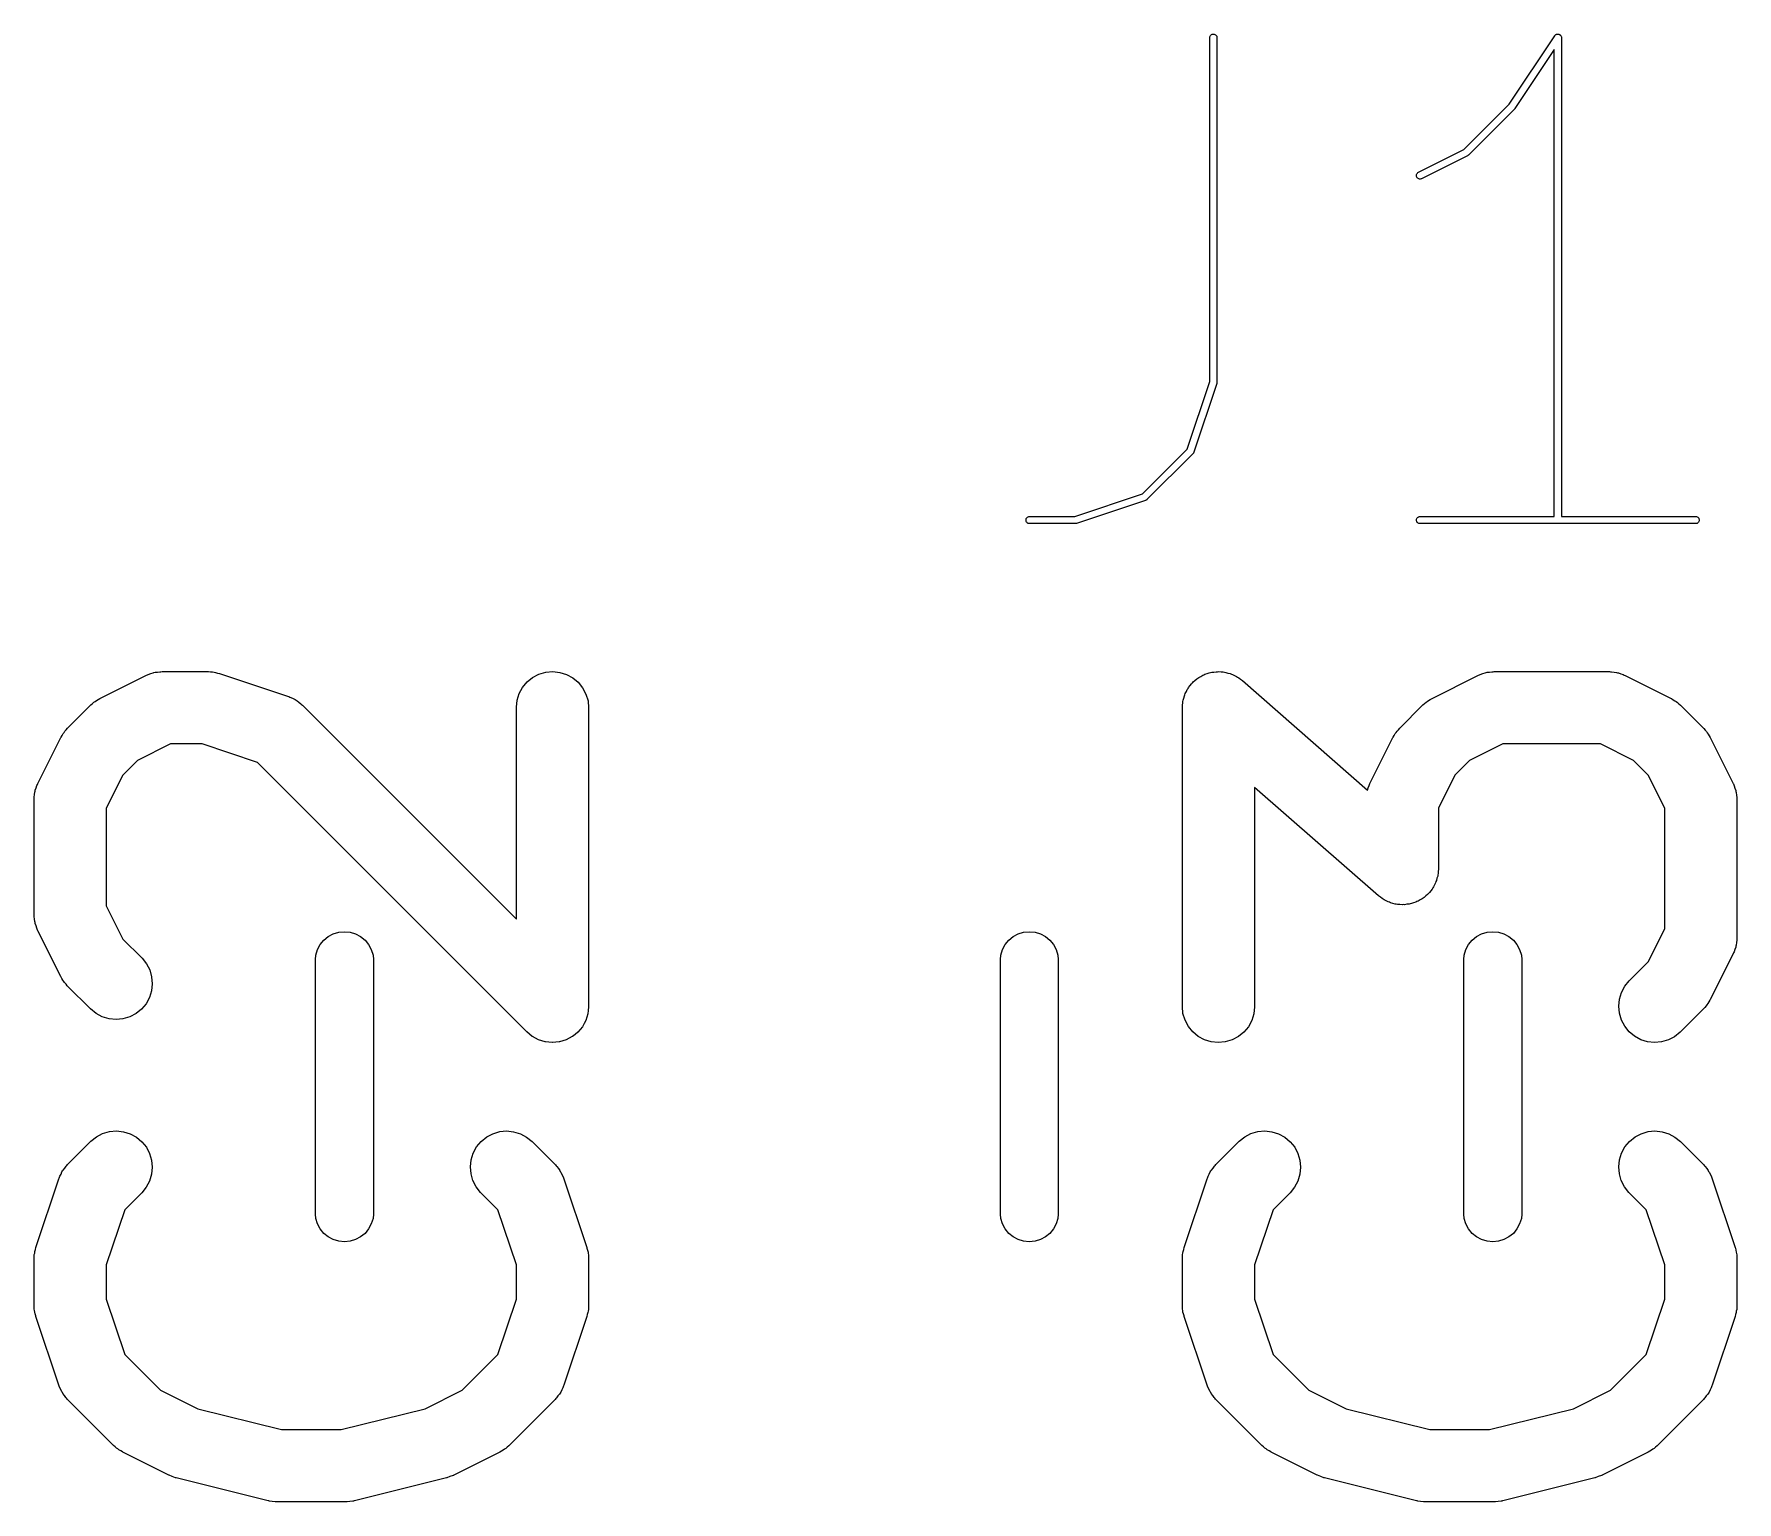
# Model space of a CAD drawing. Extents: x 0.4 to 23, y -16.1 to -0.4.
# Drawn here: x 8.2904 to 8.4295, y -0.8776 to -0.7578 of the extents above; entities that cross this region are included whole.
import ezdxf

# ---------------------------------------------------------------- set-up
doc = ezdxf.new("R2010")
doc.units = 0
doc.header["$MEASUREMENT"] = 0
doc.layers.add('BLACK', color=7, linetype='CONTINUOUS')

msp = doc.modelspace()

# ---------------------------------------------------------------- linework, layer by layer
at = {"layer": 'BLACK', "linetype": 'CONTINUOUS'}
for p, q in [((8.38642, -0.758113), (8.38643, -0.758056)), ((8.38642, -0.758117), (8.38642, -0.758113)), ((8.38642, -0.786191), (8.38642, -0.758117)), ((8.38643, -0.758056), (8.38645, -0.758001)), ((8.38645, -0.758001), (8.38648, -0.757951)), ((8.38648, -0.757951), (8.38651, -0.757906)), ((8.38651, -0.757906), (8.38656, -0.75787)), ((8.38656, -0.75787), (8.38661, -0.757844)), ((8.38661, -0.757844), (8.38666, -0.757827)), ((8.38666, -0.757827), (8.38672, -0.757822)), ((8.38672, -0.757822), (8.38678, -0.757828)), ((8.38678, -0.757828), (8.38683, -0.757845)), ((8.38683, -0.757845), (8.38688, -0.757873)), ((8.38688, -0.757873), (8.38693, -0.757909)), ((8.38693, -0.757909), (8.38697, -0.757954)), ((8.38697, -0.757954), (8.38699, -0.758005)), ((8.38699, -0.758005), (8.38701, -0.75806)), ((8.38701, -0.75806), (8.38701, -0.758117)), ((8.38701, -0.758117), (8.38701, -0.786239)), ((8.41086, -0.763554), (8.41459, -0.757954)), ((8.41459, -0.757954), (8.4146, -0.75795)), ((8.4146, -0.75795), (8.41462, -0.757927)), ((8.41462, -0.757927), (8.41463, -0.757906)), ((8.41463, -0.757906), (8.41466, -0.757884)), ((8.41463, -0.757906), (8.41463, -0.757906)), ((8.41463, -0.757906), (8.41463, -0.757906)), ((8.41466, -0.757884), (8.41468, -0.75787)), ((8.41468, -0.75787), (8.4147, -0.757858)), ((8.41468, -0.75787), (8.41468, -0.75787)), ((8.41468, -0.75787), (8.41468, -0.75787)), ((8.4147, -0.757858), (8.41473, -0.757844)), ((8.41473, -0.757843), (8.41476, -0.757836)), ((8.41473, -0.757844), (8.41473, -0.757843)), ((8.41473, -0.757843), (8.41473, -0.757843)), ((8.41476, -0.757836), (8.41479, -0.757827)), ((8.41479, -0.757827), (8.41482, -0.757824)), ((8.41479, -0.757827), (8.41479, -0.757827)), ((8.41479, -0.757827), (8.41479, -0.757827)), ((8.41482, -0.757824), (8.41484, -0.757822)), ((8.41484, -0.757822), (8.41484, -0.757822)), ((8.41484, -0.757822), (8.41484, -0.757822)), ((8.41484, -0.757822), (8.41488, -0.757826)), ((8.41488, -0.757826), (8.4149, -0.757828)), ((8.4149, -0.757828), (8.4149, -0.757828)), ((8.4149, -0.757828), (8.4149, -0.757828)), ((8.4149, -0.757828), (8.41493, -0.757838)), ((8.41493, -0.757838), (8.41496, -0.757845)), ((8.41496, -0.757845), (8.41496, -0.757845)), ((8.41496, -0.757845), (8.41496, -0.757845)), ((8.41496, -0.757845), (8.41499, -0.757865)), ((8.41499, -0.757865), (8.41501, -0.757873)), ((8.41501, -0.757873), (8.41501, -0.757873)), ((8.41501, -0.757873), (8.41501, -0.757873)), ((8.41501, -0.757873), (8.41503, -0.757896)), ((8.41503, -0.757896), (8.41505, -0.757909)), ((8.41505, -0.757909), (8.41505, -0.757909)), ((8.41505, -0.757909), (8.41505, -0.75791)), ((8.41505, -0.75791), (8.41507, -0.757933)), ((8.41507, -0.757933), (8.41509, -0.757954)), ((8.41509, -0.757954), (8.41509, -0.757954)), ((8.41509, -0.757954), (8.41509, -0.757954)), ((8.41509, -0.757954), (8.41511, -0.758005)), ((8.41511, -0.758005), (8.41513, -0.75806)), ((8.41513, -0.75806), (8.41513, -0.758096)), ((8.41513, -0.758096), (8.41514, -0.758117)), ((8.41514, -0.758117), (8.41514, -0.797192)), ((8.41455, -0.759093), (8.41134, -0.763905)), ((8.41455, -0.797192), (8.41455, -0.759093)), ((8.40717, -0.767249), (8.41086, -0.763554)), ((8.4113, -0.76395), (8.40755, -0.7677)), ((8.41132, -0.763928), (8.4113, -0.76395)), ((8.41133, -0.763909), (8.41132, -0.763928)), ((8.41134, -0.763906), (8.41133, -0.763909)), ((8.41134, -0.763905), (8.41134, -0.763906)), ((8.41134, -0.763906), (8.41134, -0.763906)), ((8.41134, -0.763906), (8.41134, -0.763906)), ((8.40346, -0.769102), (8.40717, -0.767249)), ((8.40747, -0.767755), (8.40372, -0.76963)), ((8.40749, -0.767747), (8.40747, -0.767755)), ((8.4075, -0.767739), (8.40749, -0.767747)), ((8.40751, -0.767731), (8.4075, -0.767739)), ((8.40752, -0.767725), (8.40751, -0.767731)), ((8.40753, -0.767713), (8.40752, -0.767725)), ((8.40755, -0.767703), (8.40753, -0.767713)), ((8.40755, -0.7677), (8.40755, -0.767703)), ((8.4033, -0.769328), (8.40331, -0.769272)), ((8.4033, -0.769385), (8.4033, -0.769328)), ((8.40331, -0.769442), (8.4033, -0.769385)), ((8.40331, -0.769272), (8.40334, -0.769219)), ((8.40333, -0.769496), (8.40331, -0.769442)), ((8.40336, -0.769545), (8.40333, -0.769496)), ((8.40334, -0.769219), (8.40337, -0.769172)), ((8.4034, -0.769587), (8.40336, -0.769545)), ((8.40337, -0.769172), (8.40341, -0.769133)), ((8.40344, -0.769621), (8.4034, -0.769587)), ((8.40341, -0.769133), (8.40346, -0.769102)), ((8.4035, -0.769645), (8.40344, -0.769621)), ((8.40355, -0.769658), (8.4035, -0.769645)), ((8.40361, -0.769661), (8.40355, -0.769658)), ((8.40367, -0.769652), (8.40361, -0.769661)), ((8.40372, -0.769632), (8.40367, -0.769652)), ((8.40372, -0.76963), (8.40372, -0.769632)), ((8.38459, -0.791704), (8.38642, -0.786191)), ((8.387, -0.786332), (8.38512, -0.791956)), ((8.38701, -0.7863), (8.387, -0.786316)), ((8.387, -0.786316), (8.387, -0.786332)), ((8.38701, -0.786239), (8.38701, -0.786243)), ((8.38701, -0.786243), (8.38701, -0.786259)), ((8.38701, -0.786259), (8.38701, -0.786276)), ((8.38701, -0.786276), (8.38701, -0.786288)), ((8.38701, -0.786288), (8.38701, -0.7863)), ((8.38094, -0.795355), (8.38459, -0.791704)), ((8.38505, -0.792072), (8.3813, -0.795821)), ((8.38506, -0.792065), (8.38505, -0.792072)), ((8.38507, -0.792059), (8.38506, -0.792065)), ((8.38508, -0.792043), (8.38507, -0.792059)), ((8.38509, -0.792027), (8.38508, -0.792043)), ((8.3851, -0.792013), (8.38509, -0.79202)), ((8.38509, -0.79202), (8.38509, -0.792027)), ((8.38511, -0.791994), (8.3851, -0.792013)), ((8.38512, -0.791977), (8.38511, -0.791994)), ((8.38512, -0.791956), (8.38512, -0.79196)), ((8.38512, -0.79196), (8.38512, -0.791968)), ((8.38512, -0.791968), (8.38512, -0.791977)), ((8.37542, -0.797192), (8.38094, -0.795355)), ((8.38119, -0.795893), (8.37556, -0.797768)), ((8.3812, -0.795889), (8.38119, -0.795893)), ((8.38122, -0.795877), (8.3812, -0.795887)), ((8.3812, -0.795887), (8.3812, -0.795889)), ((8.38124, -0.795869), (8.38122, -0.795877)), ((8.38125, -0.795864), (8.38124, -0.795869)), ((8.38126, -0.79586), (8.38125, -0.795864)), ((8.38127, -0.795848), (8.38126, -0.79586)), ((8.38129, -0.795836), (8.38127, -0.795848)), ((8.3813, -0.795824), (8.38129, -0.79583)), ((8.38129, -0.79583), (8.38129, -0.795836)), ((8.3813, -0.795821), (8.3813, -0.795824)), ((8.37143, -0.797428), (8.37145, -0.797373)), ((8.37143, -0.797485), (8.37143, -0.797428)), ((8.37143, -0.797543), (8.37143, -0.797485)), ((8.37145, -0.797598), (8.37143, -0.797543)), ((8.37145, -0.797373), (8.37148, -0.797322)), ((8.37147, -0.797649), (8.37145, -0.797598)), ((8.37151, -0.797694), (8.37147, -0.797649)), ((8.37148, -0.797322), (8.37151, -0.797278)), ((8.37151, -0.797278), (8.37156, -0.797241)), ((8.37155, -0.797731), (8.37151, -0.797694)), ((8.3716, -0.797759), (8.37155, -0.797731)), ((8.37156, -0.797241), (8.37161, -0.797214)), ((8.37166, -0.797776), (8.3716, -0.797759)), ((8.37161, -0.797214), (8.37166, -0.797198)), ((8.37166, -0.797198), (8.37172, -0.797192)), ((8.37172, -0.797783), (8.37166, -0.797776)), ((8.37172, -0.797192), (8.37542, -0.797192)), ((8.37547, -0.797783), (8.37172, -0.797783)), ((8.37172, -0.797783), (8.37172, -0.797783)), ((8.37549, -0.797781), (8.37547, -0.797783)), ((8.3755, -0.797781), (8.37549, -0.797781)), ((8.37552, -0.797778), (8.3755, -0.797781)), ((8.37553, -0.797777), (8.37552, -0.797778)), ((8.37554, -0.797772), (8.37553, -0.797777)), ((8.37556, -0.797769), (8.37554, -0.797772)), ((8.37556, -0.797768), (8.37556, -0.797769)), ((8.4033, -0.797428), (8.40332, -0.797373)), ((8.4033, -0.797485), (8.4033, -0.797428)), ((8.4033, -0.797543), (8.4033, -0.797485)), ((8.40332, -0.797598), (8.4033, -0.797543)), ((8.40332, -0.797373), (8.40335, -0.797322)), ((8.40334, -0.797649), (8.40332, -0.797598)), ((8.40338, -0.797694), (8.40334, -0.797649)), ((8.40335, -0.797322), (8.40338, -0.797278)), ((8.40338, -0.797278), (8.40343, -0.797241)), ((8.40343, -0.797731), (8.40338, -0.797694)), ((8.40343, -0.797241), (8.40348, -0.797214)), ((8.40348, -0.797759), (8.40343, -0.797731)), ((8.40348, -0.797214), (8.40353, -0.797198)), ((8.40353, -0.797776), (8.40348, -0.797759)), ((8.40353, -0.797198), (8.40359, -0.797192)), ((8.40359, -0.797783), (8.40353, -0.797776)), ((8.40359, -0.797192), (8.41455, -0.797192)), ((8.42609, -0.797783), (8.40359, -0.797783)), ((8.40359, -0.797783), (8.40359, -0.797783)), ((8.41514, -0.797192), (8.42609, -0.797192)), ((8.42609, -0.797192), (8.42609, -0.797192)), ((8.42609, -0.797192), (8.42615, -0.797199)), ((8.42615, -0.797777), (8.42609, -0.797783)), ((8.42615, -0.797199), (8.42621, -0.797216)), ((8.4262, -0.79776), (8.42615, -0.797777)), ((8.42625, -0.797733), (8.4262, -0.79776)), ((8.42621, -0.797216), (8.42626, -0.797244)), ((8.4263, -0.797697), (8.42625, -0.797733)), ((8.42626, -0.797244), (8.4263, -0.797281)), ((8.4263, -0.797281), (8.42634, -0.797326)), ((8.42633, -0.797653), (8.4263, -0.797697)), ((8.42636, -0.797602), (8.42633, -0.797653)), ((8.42634, -0.797326), (8.42636, -0.797377)), ((8.42636, -0.797377), (8.42638, -0.797432)), ((8.42638, -0.797547), (8.42636, -0.797602)), ((8.42638, -0.797432), (8.42638, -0.797489)), ((8.42638, -0.797489), (8.42638, -0.797547)), ((8.29583, -0.812048), (8.29958, -0.810173)), ((8.29958, -0.810173), (8.29962, -0.810155)), ((8.29962, -0.810155), (8.2997, -0.810125)), ((8.2997, -0.810125), (8.29977, -0.810084)), ((8.29977, -0.810084), (8.29997, -0.810026)), ((8.29997, -0.810026), (8.30016, -0.809957)), ((8.30016, -0.809957), (8.30024, -0.809943)), ((8.30024, -0.809943), (8.30033, -0.809918)), ((8.30033, -0.809918), (8.30053, -0.809898)), ((8.30053, -0.809898), (8.30073, -0.809867)), ((8.30073, -0.809867), (8.30081, -0.80987)), ((8.30081, -0.80987), (8.3009, -0.809862)), ((8.3009, -0.809862), (8.30465, -0.809862)), ((8.30465, -0.809862), (8.30469, -0.809862)), ((8.30469, -0.809862), (8.30486, -0.80988)), ((8.30486, -0.80988), (8.30502, -0.809885)), ((8.30502, -0.809885), (8.30514, -0.809912)), ((8.30514, -0.809912), (8.30526, -0.809926)), ((8.30526, -0.809926), (8.30542, -0.809976)), ((8.30542, -0.809976), (8.30558, -0.810013)), ((8.30558, -0.810013), (8.31121, -0.811888)), ((8.3307, -0.810705), (8.33115, -0.810344)), ((8.33115, -0.810344), (8.33166, -0.810077)), ((8.33166, -0.810077), (8.33222, -0.809914)), ((8.33222, -0.809914), (8.33279, -0.809862)), ((8.33279, -0.809862), (8.33336, -0.809922)), ((8.33336, -0.809922), (8.33392, -0.810092)), ((8.33392, -0.810092), (8.33442, -0.810366)), ((8.33442, -0.810366), (8.33487, -0.810734)), ((8.38536, -0.810463), (8.38544, -0.810408)), ((8.38544, -0.810408), (8.38552, -0.810344)), ((8.38552, -0.810344), (8.38569, -0.810258)), ((8.38569, -0.810258), (8.38585, -0.810161)), ((8.38585, -0.810161), (8.38594, -0.810125)), ((8.38594, -0.810125), (8.38603, -0.810077)), ((8.38603, -0.810077), (8.38621, -0.810024)), ((8.38621, -0.810024), (8.38639, -0.80996)), ((8.38639, -0.80996), (8.38649, -0.809943)), ((8.38649, -0.809943), (8.38659, -0.809914)), ((8.38659, -0.809914), (8.38677, -0.809897)), ((8.38677, -0.809897), (8.38695, -0.809867)), ((8.38695, -0.809867), (8.38706, -0.809871)), ((8.38706, -0.809871), (8.38716, -0.809862)), ((8.38716, -0.809862), (8.38735, -0.809881)), ((8.38735, -0.809881), (8.38753, -0.809887)), ((8.38753, -0.809887), (8.38763, -0.809911)), ((8.38763, -0.809911), (8.38773, -0.809922)), ((8.38773, -0.809922), (8.38791, -0.809977)), ((8.38791, -0.809977), (8.38809, -0.810019)), ((8.38809, -0.810019), (8.38819, -0.810062)), ((8.38819, -0.810062), (8.38829, -0.810092)), ((8.38829, -0.810092), (8.38845, -0.81018)), ((8.38845, -0.81018), (8.38862, -0.810257)), ((8.38862, -0.810257), (8.3887, -0.810317)), ((8.3887, -0.810317), (8.38879, -0.810366)), ((8.38879, -0.810366), (8.38893, -0.810484)), ((8.40457, -0.812048), (8.40832, -0.810173)), ((8.40832, -0.810173), (8.40835, -0.810155)), ((8.40835, -0.810155), (8.40844, -0.810125)), ((8.40844, -0.810125), (8.40851, -0.810084)), ((8.40851, -0.810084), (8.40871, -0.810026)), ((8.40871, -0.810026), (8.4089, -0.809957)), ((8.4089, -0.809957), (8.40898, -0.809943)), ((8.40898, -0.809943), (8.40906, -0.809918)), ((8.40906, -0.809918), (8.40927, -0.809898)), ((8.40927, -0.809898), (8.40946, -0.809867)), ((8.40946, -0.809867), (8.40955, -0.80987)), ((8.40955, -0.80987), (8.40964, -0.809862)), ((8.40964, -0.809862), (8.41901, -0.809862)), ((8.41901, -0.809862), (8.41905, -0.809862)), ((8.41905, -0.809862), (8.41914, -0.809872)), ((8.41914, -0.809872), (8.41923, -0.809869)), ((8.41923, -0.809869), (8.41943, -0.809904)), ((8.41943, -0.809904), (8.41963, -0.809926)), ((8.41963, -0.809926), (8.41971, -0.809952)), ((8.41971, -0.809952), (8.41979, -0.809967)), ((8.41979, -0.809967), (8.41998, -0.810039)), ((8.41998, -0.810039), (8.42018, -0.8101)), ((8.42018, -0.8101), (8.42025, -0.810142)), ((8.42025, -0.810142), (8.42033, -0.810173)), ((8.42033, -0.810173), (8.42408, -0.812048)), ((8.32988, -0.8122), (8.33006, -0.811651)), ((8.33006, -0.811651), (8.33033, -0.811146)), ((8.33033, -0.811146), (8.3307, -0.810705)), ((8.33487, -0.810734), (8.33523, -0.81118)), ((8.33523, -0.81118), (8.3355, -0.811689)), ((8.3355, -0.811689), (8.33567, -0.812241)), ((8.38435, -0.811844), (8.3844, -0.81175)), ((8.3844, -0.81175), (8.38443, -0.811651)), ((8.38443, -0.811651), (8.38452, -0.811489)), ((8.38452, -0.811489), (8.38459, -0.811321)), ((8.38459, -0.811321), (8.38465, -0.811237)), ((8.38465, -0.811237), (8.3847, -0.811146)), ((8.3847, -0.811146), (8.38482, -0.811004)), ((8.38482, -0.811004), (8.38493, -0.810854)), ((8.38493, -0.810854), (8.38501, -0.810784)), ((8.38501, -0.810784), (8.38508, -0.810705)), ((8.38508, -0.810705), (8.38522, -0.810589)), ((8.38522, -0.810589), (8.38536, -0.810463)), ((8.38893, -0.810484), (8.38909, -0.810592)), ((8.38909, -0.810592), (8.39929, -0.819525)), ((8.29319, -0.814476), (8.29506, -0.812601)), ((8.29506, -0.812601), (8.29509, -0.812572)), ((8.29509, -0.812572), (8.29522, -0.812469)), ((8.29522, -0.812469), (8.29534, -0.812355)), ((8.29534, -0.812355), (8.29545, -0.812289)), ((8.29545, -0.812289), (8.29554, -0.812213)), ((8.29554, -0.812213), (8.29569, -0.812136)), ((8.29569, -0.812136), (8.29583, -0.812048)), ((8.31121, -0.811888), (8.31125, -0.811901)), ((8.31125, -0.811901), (8.31133, -0.811938)), ((8.31133, -0.811938), (8.31141, -0.811963)), ((8.31141, -0.811963), (8.31159, -0.812058)), ((8.31159, -0.812058), (8.31177, -0.812143)), ((8.31177, -0.812143), (8.31184, -0.812194)), ((8.31184, -0.812194), (8.31192, -0.812235)), ((8.31192, -0.812235), (8.31207, -0.812364)), ((8.31207, -0.812364), (8.31224, -0.812482)), ((8.31224, -0.812482), (8.31229, -0.812546)), ((8.31229, -0.812546), (8.31236, -0.812601)), ((8.31236, -0.812601), (8.32982, -0.830058)), ((8.32982, -0.812773), (8.32988, -0.8122)), ((8.32982, -0.812814), (8.32982, -0.812773)), ((8.32982, -0.830058), (8.32982, -0.812814)), ((8.33567, -0.812241), (8.33572, -0.812814)), ((8.33572, -0.812814), (8.33572, -0.837186)), ((8.38419, -0.812773), (8.38421, -0.812589)), ((8.38419, -0.812814), (8.38419, -0.812773)), ((8.38419, -0.837186), (8.38419, -0.812814)), ((8.38421, -0.812589), (8.38422, -0.812404)), ((8.38422, -0.812404), (8.38424, -0.812304)), ((8.38424, -0.812304), (8.38425, -0.8122)), ((8.38425, -0.8122), (8.38431, -0.812024)), ((8.38431, -0.812024), (8.38435, -0.811844)), ((8.40193, -0.814476), (8.4038, -0.812601)), ((8.4038, -0.812601), (8.40383, -0.812572)), ((8.40383, -0.812572), (8.40396, -0.812469)), ((8.40396, -0.812469), (8.40408, -0.812355)), ((8.40408, -0.812355), (8.40418, -0.812289)), ((8.40418, -0.812289), (8.40428, -0.812213)), ((8.40428, -0.812213), (8.40443, -0.812136)), ((8.40443, -0.812136), (8.40457, -0.812048)), ((8.42408, -0.812048), (8.42412, -0.812067)), ((8.42412, -0.812067), (8.42426, -0.812157)), ((8.42426, -0.812157), (8.4244, -0.812235)), ((8.4244, -0.812235), (8.4245, -0.812313)), ((8.4245, -0.812313), (8.4246, -0.81238)), ((8.4246, -0.81238), (8.42472, -0.812496)), ((8.42472, -0.812496), (8.42485, -0.812601)), ((8.42485, -0.812601), (8.42672, -0.814476)), ((8.29308, -0.814604), (8.29319, -0.814476)), ((8.40182, -0.814604), (8.40193, -0.814476)), ((8.42672, -0.814476), (8.42675, -0.814505)), ((8.42675, -0.814505), (8.42686, -0.814635)), ((8.29076, -0.818993), (8.29263, -0.815243)), ((8.29263, -0.815243), (8.29265, -0.815207)), ((8.29265, -0.815207), (8.29274, -0.815067)), ((8.29274, -0.815067), (8.29282, -0.814921)), ((8.29282, -0.814921), (8.2929, -0.814826)), ((8.2929, -0.814826), (8.29297, -0.814723)), ((8.29297, -0.814723), (8.29308, -0.814604)), ((8.3016, -0.815767), (8.2989, -0.817116)), ((8.30417, -0.815767), (8.3016, -0.815767)), ((8.30868, -0.81727), (8.30417, -0.815767)), ((8.3995, -0.818993), (8.40137, -0.815243)), ((8.40137, -0.815243), (8.40139, -0.815207)), ((8.40139, -0.815207), (8.40148, -0.815067)), ((8.40148, -0.815067), (8.40156, -0.814921)), ((8.40156, -0.814921), (8.40164, -0.814826)), ((8.40164, -0.814826), (8.40171, -0.814723)), ((8.40171, -0.814723), (8.40182, -0.814604)), ((8.41034, -0.815767), (8.40764, -0.817116)), ((8.41831, -0.815767), (8.41034, -0.815767)), ((8.42101, -0.817116), (8.41831, -0.815767)), ((8.42686, -0.814635), (8.42697, -0.814756)), ((8.42697, -0.814756), (8.42704, -0.81486)), ((8.42704, -0.81486), (8.42711, -0.814956)), ((8.42711, -0.814956), (8.42719, -0.815103)), ((8.42719, -0.815103), (8.42728, -0.815243)), ((8.42728, -0.815243), (8.42915, -0.818993)), ((8.2989, -0.817116), (8.2977, -0.818313)), ((8.33068, -0.839274), (8.30868, -0.81727)), ((8.40764, -0.817116), (8.40644, -0.818313)), ((8.42221, -0.818313), (8.42101, -0.817116)), ((8.2977, -0.818313), (8.29635, -0.821011)), ((8.40644, -0.818313), (8.40509, -0.82101)), ((8.42356, -0.82101), (8.42221, -0.818313)), ((8.29046, -0.820099), (8.29049, -0.8199)), ((8.29046, -0.820186), (8.29046, -0.820099)), ((8.29049, -0.8199), (8.29051, -0.8197)), ((8.29051, -0.8197), (8.29054, -0.819617)), ((8.29054, -0.819617), (8.29055, -0.819531)), ((8.29055, -0.819531), (8.29063, -0.819342)), ((8.29063, -0.819342), (8.29069, -0.81915)), ((8.29069, -0.81915), (8.29073, -0.819074)), ((8.29073, -0.819074), (8.29076, -0.818993)), ((8.40019, -0.82816), (8.39009, -0.819322)), ((8.39009, -0.819322), (8.39009, -0.837186)), ((8.39929, -0.819525), (8.39936, -0.819342)), ((8.39936, -0.819342), (8.39943, -0.81915)), ((8.39943, -0.81915), (8.39947, -0.819074)), ((8.39947, -0.819074), (8.3995, -0.818993)), ((8.42915, -0.818993), (8.42917, -0.81903)), ((8.42917, -0.81903), (8.4292, -0.819112)), ((8.4292, -0.819112), (8.42924, -0.819188)), ((8.42924, -0.819188), (8.4293, -0.819382)), ((8.4293, -0.819382), (8.42937, -0.819571)), ((8.42937, -0.819571), (8.42938, -0.819656)), ((8.42938, -0.819656), (8.42941, -0.81974)), ((8.42941, -0.81974), (8.42943, -0.819941)), ((8.42943, -0.819941), (8.42946, -0.82014)), ((8.42946, -0.82014), (8.42946, -0.820227)), ((8.29045, -0.820272), (8.29046, -0.820186)), ((8.29045, -0.820313), (8.29045, -0.820272)), ((8.29045, -0.829687), (8.29045, -0.820313)), ((8.29635, -0.821011), (8.29635, -0.82899)), ((8.40509, -0.82101), (8.40509, -0.825938)), ((8.42356, -0.830865), (8.42356, -0.82101)), ((8.42946, -0.820227), (8.42946, -0.820313)), ((8.42946, -0.820313), (8.42946, -0.831562)), ((8.40485, -0.827101), (8.40476, -0.827263)), ((8.40488, -0.827002), (8.40485, -0.827101)), ((8.40493, -0.826908), (8.40488, -0.827002)), ((8.40497, -0.826728), (8.40493, -0.826908)), ((8.40503, -0.826552), (8.40497, -0.826728)), ((8.40504, -0.826449), (8.40503, -0.826552)), ((8.40506, -0.826348), (8.40504, -0.826449)), ((8.40507, -0.826163), (8.40506, -0.826348)), ((8.40509, -0.825979), (8.40507, -0.826163)), ((8.40509, -0.825938), (8.40509, -0.825979)), ((8.40035, -0.828268), (8.40019, -0.82816)), ((8.40049, -0.828386), (8.40035, -0.828268)), ((8.40058, -0.828435), (8.40049, -0.828386)), ((8.40066, -0.828495), (8.40058, -0.828435)), ((8.40083, -0.828572), (8.40066, -0.828495)), ((8.40359, -0.828494), (8.40343, -0.828591)), ((8.40376, -0.828409), (8.40359, -0.828494)), ((8.40384, -0.828344), (8.40376, -0.828409)), ((8.40392, -0.828289), (8.40384, -0.828344)), ((8.40406, -0.828164), (8.40392, -0.828289)), ((8.40421, -0.828047), (8.40406, -0.828164)), ((8.40427, -0.827968), (8.40421, -0.828047)), ((8.40435, -0.827898), (8.40427, -0.827968)), ((8.40446, -0.827748), (8.40435, -0.827898)), ((8.40458, -0.827606), (8.40446, -0.827748)), ((8.40463, -0.827515), (8.40458, -0.827606)), ((8.40469, -0.827431), (8.40463, -0.827515)), ((8.40476, -0.827263), (8.40469, -0.827431)), ((8.29046, -0.829774), (8.29045, -0.829687)), ((8.29045, -0.829861), (8.29046, -0.829774)), ((8.29048, -0.83006), (8.29045, -0.829861)), ((8.29635, -0.82899), (8.2977, -0.831688)), ((8.40099, -0.82866), (8.40083, -0.828572)), ((8.40109, -0.828691), (8.40099, -0.82866)), ((8.40119, -0.828733), (8.40109, -0.828691)), ((8.40137, -0.828775), (8.40119, -0.828733)), ((8.40155, -0.82883), (8.40137, -0.828775)), ((8.40165, -0.828841), (8.40155, -0.82883)), ((8.40175, -0.828865), (8.40165, -0.828841)), ((8.40193, -0.828871), (8.40175, -0.828865)), ((8.40212, -0.82889), (8.40193, -0.828871)), ((8.40222, -0.828881), (8.40212, -0.82889)), ((8.40233, -0.828885), (8.40222, -0.828881)), ((8.40251, -0.828855), (8.40233, -0.828885)), ((8.40269, -0.828838), (8.40251, -0.828855)), ((8.40279, -0.828809), (8.40269, -0.828838)), ((8.40289, -0.828792), (8.40279, -0.828809)), ((8.40307, -0.828728), (8.40289, -0.828792)), ((8.40325, -0.828676), (8.40307, -0.828728)), ((8.40334, -0.828628), (8.40325, -0.828676)), ((8.40343, -0.828591), (8.40334, -0.828628)), ((8.2905, -0.830261), (8.29048, -0.83006)), ((8.29053, -0.830344), (8.2905, -0.830261)), ((8.29054, -0.83043), (8.29053, -0.830344)), ((8.29061, -0.830619), (8.29054, -0.83043)), ((8.29067, -0.830812), (8.29061, -0.830619)), ((8.29071, -0.830889), (8.29067, -0.830812)), ((8.29074, -0.830971), (8.29071, -0.830889)), ((8.29076, -0.831008), (8.29074, -0.830971)), ((8.29263, -0.834757), (8.29076, -0.831008)), ((8.31447, -0.831489), (8.31488, -0.83127)), ((8.31488, -0.83127), (8.31532, -0.831134)), ((8.31532, -0.831134), (8.31579, -0.831089)), ((8.31579, -0.831089), (8.31625, -0.831134)), ((8.31625, -0.831134), (8.3167, -0.83127)), ((8.3167, -0.83127), (8.31711, -0.831489)), ((8.37037, -0.831489), (8.37078, -0.83127)), ((8.37078, -0.83127), (8.37123, -0.831134)), ((8.37123, -0.831134), (8.37169, -0.831089)), ((8.37169, -0.831089), (8.37216, -0.831134)), ((8.37216, -0.831134), (8.3726, -0.83127)), ((8.3726, -0.83127), (8.37301, -0.831489)), ((8.40821, -0.831489), (8.40862, -0.83127)), ((8.40862, -0.83127), (8.40906, -0.831134)), ((8.40906, -0.831134), (8.40953, -0.831089)), ((8.40953, -0.831089), (8.40999, -0.831134)), ((8.40999, -0.831134), (8.41044, -0.83127)), ((8.41044, -0.83127), (8.41085, -0.831489)), ((8.42221, -0.833562), (8.42356, -0.830865)), ((8.2977, -0.831688), (8.29924, -0.833224)), ((8.31346, -0.832999), (8.31359, -0.832554)), ((8.31359, -0.832554), (8.31381, -0.832144)), ((8.31381, -0.832144), (8.31411, -0.831784)), ((8.31411, -0.831784), (8.31447, -0.831489)), ((8.31711, -0.831489), (8.31747, -0.831784)), ((8.31747, -0.831784), (8.31776, -0.832144)), ((8.31776, -0.832144), (8.31798, -0.832554)), ((8.31798, -0.832554), (8.31812, -0.832999)), ((8.36936, -0.832999), (8.3695, -0.832554)), ((8.3695, -0.832554), (8.36972, -0.832144)), ((8.36972, -0.832144), (8.37001, -0.831784)), ((8.37001, -0.831784), (8.37037, -0.831489)), ((8.37301, -0.831489), (8.37337, -0.831784)), ((8.37337, -0.831784), (8.37367, -0.832144)), ((8.37367, -0.832144), (8.37389, -0.832554)), ((8.37389, -0.832554), (8.37402, -0.832999)), ((8.4072, -0.832999), (8.40733, -0.832554)), ((8.40733, -0.832554), (8.40755, -0.832144)), ((8.40755, -0.832144), (8.40785, -0.831784)), ((8.40785, -0.831784), (8.40821, -0.831489)), ((8.41085, -0.831489), (8.41121, -0.831784)), ((8.41121, -0.831784), (8.4115, -0.832144)), ((8.4115, -0.832144), (8.41172, -0.832554)), ((8.41172, -0.832554), (8.41186, -0.832999)), ((8.42929, -0.832533), (8.42923, -0.832725)), ((8.42936, -0.832344), (8.42929, -0.832533)), ((8.42937, -0.832259), (8.42936, -0.832344)), ((8.4294, -0.832176), (8.42937, -0.832259)), ((8.42942, -0.831976), (8.4294, -0.832176)), ((8.42946, -0.831777), (8.42942, -0.831976)), ((8.42946, -0.831603), (8.42945, -0.83169)), ((8.42945, -0.83169), (8.42946, -0.831777)), ((8.42946, -0.831562), (8.42946, -0.831603)), ((8.29924, -0.833224), (8.29927, -0.833253)), ((8.29927, -0.833253), (8.29963, -0.833703)), ((8.29963, -0.833703), (8.29989, -0.834215)), ((8.31343, -0.833347), (8.31346, -0.832999)), ((8.31343, -0.85415), (8.31343, -0.833347)), ((8.31812, -0.832999), (8.31815, -0.833347)), ((8.31815, -0.833347), (8.31815, -0.85415)), ((8.36933, -0.833347), (8.36936, -0.832999)), ((8.36933, -0.85415), (8.36933, -0.833347)), ((8.37402, -0.832999), (8.37406, -0.833347)), ((8.37406, -0.833347), (8.37406, -0.85415)), ((8.40717, -0.833347), (8.4072, -0.832999)), ((8.40717, -0.85415), (8.40717, -0.833347)), ((8.41186, -0.832999), (8.41189, -0.833347)), ((8.41189, -0.833347), (8.41189, -0.85415)), ((8.42067, -0.835098), (8.42221, -0.833562)), ((8.42915, -0.832883), (8.42728, -0.836632)), ((8.42918, -0.832801), (8.42915, -0.832883)), ((8.42923, -0.832725), (8.42918, -0.832801)), ((8.29272, -0.834898), (8.29263, -0.834757)), ((8.2928, -0.835045), (8.29272, -0.834898)), ((8.29288, -0.835141), (8.2928, -0.835045)), ((8.29294, -0.835245), (8.29288, -0.835141)), ((8.29306, -0.835366), (8.29294, -0.835245)), ((8.29316, -0.835495), (8.29306, -0.835366)), ((8.29989, -0.834215), (8.30005, -0.834768)), ((8.3001, -0.835342), (8.30004, -0.835915)), ((8.30005, -0.834768), (8.3001, -0.835342)), ((8.42031, -0.835544), (8.42067, -0.835098)), ((8.29319, -0.835525), (8.29316, -0.835495)), ((8.29506, -0.837399), (8.29319, -0.835525)), ((8.29987, -0.836465), (8.29959, -0.836971)), ((8.30004, -0.835915), (8.29987, -0.836465)), ((8.41981, -0.837176), (8.41987, -0.836603)), ((8.41987, -0.836603), (8.42004, -0.836052)), ((8.42004, -0.836052), (8.42031, -0.835544)), ((8.42717, -0.836808), (8.42709, -0.836954)), ((8.42726, -0.836669), (8.42717, -0.836808)), ((8.42728, -0.836632), (8.42726, -0.836669)), ((8.29551, -0.837765), (8.29506, -0.837399)), ((8.29602, -0.838038), (8.29551, -0.837765)), ((8.29657, -0.838206), (8.29602, -0.838038)), ((8.29714, -0.838264), (8.29657, -0.838206)), ((8.29771, -0.83821), (8.29714, -0.838264)), ((8.29827, -0.838045), (8.29771, -0.83821)), ((8.29878, -0.837777), (8.29827, -0.838045)), ((8.29922, -0.837414), (8.29878, -0.837777)), ((8.29959, -0.836971), (8.29922, -0.837414)), ((8.33557, -0.838068), (8.33549, -0.83834)), ((8.33566, -0.8378), (8.33557, -0.838068)), ((8.33569, -0.83751), (8.33566, -0.83779)), ((8.33566, -0.83779), (8.33566, -0.837795)), ((8.33566, -0.837795), (8.33566, -0.8378)), ((8.33572, -0.837228), (8.33569, -0.83751)), ((8.33572, -0.837186), (8.33572, -0.837217)), ((8.33572, -0.837217), (8.33572, -0.837217)), ((8.33572, -0.837217), (8.33572, -0.837218)), ((8.33572, -0.837218), (8.33572, -0.837228)), ((8.38424, -0.83776), (8.38419, -0.837186)), ((8.38441, -0.838312), (8.38424, -0.83776)), ((8.39003, -0.8378), (8.38985, -0.83835)), ((8.39009, -0.837228), (8.39003, -0.8378)), ((8.39009, -0.837186), (8.39009, -0.837228)), ((8.41986, -0.83775), (8.41981, -0.837176)), ((8.42003, -0.838302), (8.41986, -0.83775)), ((8.42672, -0.837399), (8.42485, -0.839274)), ((8.42683, -0.837271), (8.42672, -0.837399)), ((8.42695, -0.837152), (8.42683, -0.837271)), ((8.42701, -0.837049), (8.42695, -0.837152)), ((8.42709, -0.836954), (8.42701, -0.837049)), ((8.3309, -0.839453), (8.33068, -0.839274)), ((8.33112, -0.839634), (8.3309, -0.839453)), ((8.33462, -0.839471), (8.3344, -0.839651)), ((8.33484, -0.839296), (8.33462, -0.839471)), ((8.33502, -0.839073), (8.33484, -0.839289)), ((8.33484, -0.839289), (8.33484, -0.839292)), ((8.33484, -0.839292), (8.33484, -0.839296)), ((8.33521, -0.838855), (8.33502, -0.839073)), ((8.33535, -0.838596), (8.33521, -0.838846)), ((8.33521, -0.838846), (8.33521, -0.83885)), ((8.33521, -0.83885), (8.33521, -0.838855)), ((8.33548, -0.83835), (8.33535, -0.838596)), ((8.33549, -0.838345), (8.33548, -0.83835)), ((8.33549, -0.83834), (8.33549, -0.838345)), ((8.38468, -0.83882), (8.38441, -0.838312)), ((8.38505, -0.839267), (8.38468, -0.83882)), ((8.38549, -0.839634), (8.38505, -0.839267)), ((8.38921, -0.839296), (8.38876, -0.839657)), ((8.38958, -0.838855), (8.38921, -0.839296)), ((8.38985, -0.83835), (8.38958, -0.838855)), ((8.4203, -0.838812), (8.42003, -0.838302)), ((8.42066, -0.83926), (8.4203, -0.838812)), ((8.4211, -0.839629), (8.42066, -0.83926)), ((8.42482, -0.839303), (8.42437, -0.839663)), ((8.42485, -0.839274), (8.42482, -0.839303)), ((8.33112, -0.839637), (8.33112, -0.839634)), ((8.33113, -0.83964), (8.33112, -0.839637)), ((8.33138, -0.839773), (8.33113, -0.83964)), ((8.33163, -0.839908), (8.33138, -0.839773)), ((8.33163, -0.83991), (8.33163, -0.839908)), ((8.33164, -0.839912), (8.33163, -0.83991)), ((8.33191, -0.839995), (8.33164, -0.839912)), ((8.33218, -0.840079), (8.33191, -0.839995)), ((8.33219, -0.840081), (8.33218, -0.840079)), ((8.33218, -0.840079), (8.33218, -0.840079)), ((8.33247, -0.84011), (8.33219, -0.840081)), ((8.33275, -0.840139), (8.33247, -0.84011)), ((8.33276, -0.840139), (8.33275, -0.840139)), ((8.33304, -0.840112), (8.33276, -0.840139)), ((8.33276, -0.840139), (8.33276, -0.840139)), ((8.33332, -0.840087), (8.33304, -0.840112)), ((8.33333, -0.840085), (8.33332, -0.840087)), ((8.33361, -0.840004), (8.33333, -0.840085)), ((8.33333, -0.840085), (8.33333, -0.840085)), ((8.33388, -0.839924), (8.33361, -0.840004)), ((8.33389, -0.83992), (8.33388, -0.839922)), ((8.33388, -0.839922), (8.33388, -0.839924)), ((8.33414, -0.839785), (8.33389, -0.83992)), ((8.33439, -0.839657), (8.33414, -0.839785)), ((8.3344, -0.839651), (8.33439, -0.839654)), ((8.33439, -0.839654), (8.33439, -0.839657)), ((8.386, -0.839908), (8.38549, -0.839634)), ((8.38655, -0.840079), (8.386, -0.839908)), ((8.38712, -0.840139), (8.38655, -0.840079)), ((8.38769, -0.840087), (8.38712, -0.840139)), ((8.38825, -0.839924), (8.38769, -0.840087)), ((8.38876, -0.839657), (8.38825, -0.839924)), ((8.42161, -0.839904), (8.4211, -0.839629)), ((8.42216, -0.840077), (8.42161, -0.839904)), ((8.42273, -0.840139), (8.42216, -0.840077)), ((8.4233, -0.840089), (8.42273, -0.840139)), ((8.42386, -0.839928), (8.4233, -0.840089)), ((8.42437, -0.839663), (8.42386, -0.839928)), ((8.29509, -0.848193), (8.29554, -0.847833)), ((8.29554, -0.847833), (8.29605, -0.847568)), ((8.29605, -0.847568), (8.29661, -0.847407)), ((8.29661, -0.847407), (8.29718, -0.847357)), ((8.29718, -0.847357), (8.29775, -0.847419)), ((8.29775, -0.847419), (8.2983, -0.847592)), ((8.2983, -0.847592), (8.29881, -0.847868)), ((8.29881, -0.847868), (8.29925, -0.848236)), ((8.32695, -0.848207), (8.3274, -0.847845)), ((8.3274, -0.847845), (8.32791, -0.847576)), ((8.32791, -0.847576), (8.32846, -0.847411)), ((8.32846, -0.847411), (8.32903, -0.847357)), ((8.32903, -0.847357), (8.3296, -0.847415)), ((8.3296, -0.847415), (8.33016, -0.847584)), ((8.33016, -0.847584), (8.33066, -0.847856)), ((8.33066, -0.847856), (8.33111, -0.848222)), ((8.38883, -0.848193), (8.38928, -0.847833)), ((8.38928, -0.847833), (8.38979, -0.847568)), ((8.38979, -0.847568), (8.39035, -0.847407)), ((8.39035, -0.847407), (8.39092, -0.847357)), ((8.39092, -0.847357), (8.39149, -0.847419)), ((8.39149, -0.847419), (8.39204, -0.847592)), ((8.39204, -0.847592), (8.39255, -0.847868)), ((8.39255, -0.847868), (8.39299, -0.848236)), ((8.42069, -0.848207), (8.42114, -0.847845)), ((8.42114, -0.847845), (8.42165, -0.847576)), ((8.42165, -0.847576), (8.4222, -0.847411)), ((8.4222, -0.847411), (8.42277, -0.847357)), ((8.42277, -0.847357), (8.42335, -0.847415)), ((8.42335, -0.847415), (8.4239, -0.847584)), ((8.4239, -0.847584), (8.4244, -0.847856)), ((8.4244, -0.847856), (8.42485, -0.848222)), ((8.29319, -0.850097), (8.29506, -0.848222)), ((8.29506, -0.848222), (8.29509, -0.848193)), ((8.29925, -0.848236), (8.29962, -0.848684)), ((8.29962, -0.848684), (8.29988, -0.849194)), ((8.29988, -0.849194), (8.30005, -0.849746)), ((8.32613, -0.849706), (8.3263, -0.849156)), ((8.3263, -0.849156), (8.32658, -0.84865)), ((8.32658, -0.84865), (8.32695, -0.848207)), ((8.33111, -0.848222), (8.33298, -0.850097)), ((8.38693, -0.850097), (8.3888, -0.848222)), ((8.3888, -0.848222), (8.38883, -0.848193)), ((8.39299, -0.848236), (8.39336, -0.848684)), ((8.39336, -0.848684), (8.39362, -0.849194)), ((8.39362, -0.849194), (8.39379, -0.849746)), ((8.41987, -0.849706), (8.42004, -0.849156)), ((8.42004, -0.849156), (8.42032, -0.84865)), ((8.42032, -0.84865), (8.42069, -0.848207)), ((8.42485, -0.848222), (8.42672, -0.850097)), ((8.29265, -0.850872), (8.29273, -0.850689)), ((8.29273, -0.850689), (8.29278, -0.850619)), ((8.29278, -0.850619), (8.29282, -0.850542)), ((8.29282, -0.850542), (8.29295, -0.850386)), ((8.29295, -0.850386), (8.29307, -0.850223)), ((8.29307, -0.850223), (8.29313, -0.850164)), ((8.29313, -0.850164), (8.29319, -0.850097)), ((8.3001, -0.85032), (8.30004, -0.850893)), ((8.30005, -0.849746), (8.3001, -0.85032)), ((8.32607, -0.850279), (8.32613, -0.849706)), ((8.32612, -0.850853), (8.32607, -0.850279)), ((8.33298, -0.850097), (8.33301, -0.850126)), ((8.33301, -0.850126), (8.33307, -0.850194)), ((8.33307, -0.850194), (8.33313, -0.850254)), ((8.33313, -0.850254), (8.33325, -0.850419)), ((8.33325, -0.850419), (8.33337, -0.850576)), ((8.33337, -0.850576), (8.33341, -0.850653)), ((8.33341, -0.850653), (8.33346, -0.850724)), ((8.33346, -0.850724), (8.33354, -0.850909)), ((8.38639, -0.850872), (8.38647, -0.850689)), ((8.38647, -0.850689), (8.38652, -0.850619)), ((8.38652, -0.850619), (8.38656, -0.850542)), ((8.38656, -0.850542), (8.38669, -0.850386)), ((8.38669, -0.850386), (8.38681, -0.850223)), ((8.38681, -0.850223), (8.38687, -0.850164)), ((8.38687, -0.850164), (8.38693, -0.850097)), ((8.39384, -0.85032), (8.39378, -0.850893)), ((8.39379, -0.849746), (8.39384, -0.85032)), ((8.41981, -0.850279), (8.41987, -0.849706)), ((8.41986, -0.850853), (8.41981, -0.850279)), ((8.42672, -0.850097), (8.42675, -0.850126)), ((8.42675, -0.850126), (8.42681, -0.850194)), ((8.42681, -0.850194), (8.42687, -0.850254)), ((8.42687, -0.850254), (8.42699, -0.850419)), ((8.42699, -0.850419), (8.42711, -0.850576)), ((8.42711, -0.850576), (8.42715, -0.850653)), ((8.42715, -0.850653), (8.4272, -0.850724)), ((8.4272, -0.850724), (8.42729, -0.850909)), ((8.2906, -0.856875), (8.29247, -0.851251)), ((8.29247, -0.851251), (8.29249, -0.851212)), ((8.29249, -0.851212), (8.29252, -0.851133)), ((8.29252, -0.851133), (8.29255, -0.85105)), ((8.29255, -0.85105), (8.29265, -0.850872)), ((8.2996, -0.851952), (8.29924, -0.852398)), ((8.29988, -0.851444), (8.2996, -0.851952)), ((8.30004, -0.850893), (8.29988, -0.851444)), ((8.32628, -0.851406), (8.32612, -0.850853)), ((8.32654, -0.851918), (8.32628, -0.851406)), ((8.3269, -0.852368), (8.32654, -0.851918)), ((8.33354, -0.850909), (8.33364, -0.851088)), ((8.33364, -0.851088), (8.33366, -0.851171)), ((8.33366, -0.851171), (8.3337, -0.851251)), ((8.3337, -0.851251), (8.33557, -0.856875)), ((8.38434, -0.856875), (8.38621, -0.851251)), ((8.38621, -0.851251), (8.38623, -0.851212)), ((8.38623, -0.851212), (8.38626, -0.851133)), ((8.38626, -0.851133), (8.38629, -0.85105)), ((8.38629, -0.85105), (8.38639, -0.850872)), ((8.39334, -0.851952), (8.39298, -0.852398)), ((8.39362, -0.851444), (8.39334, -0.851952)), ((8.39378, -0.850893), (8.39362, -0.851444)), ((8.42002, -0.851406), (8.41986, -0.850853)), ((8.42029, -0.851918), (8.42002, -0.851406)), ((8.42064, -0.852368), (8.42029, -0.851918)), ((8.42729, -0.850909), (8.42738, -0.851088)), ((8.42738, -0.851088), (8.4274, -0.851171)), ((8.4274, -0.851171), (8.42744, -0.851251)), ((8.42744, -0.851251), (8.42931, -0.856875)), ((8.29924, -0.852398), (8.29786, -0.853779)), ((8.32693, -0.852398), (8.3269, -0.852368)), ((8.32832, -0.853779), (8.32693, -0.852398)), ((8.39298, -0.852398), (8.3916, -0.853779)), ((8.42067, -0.852398), (8.42064, -0.852368)), ((8.42206, -0.853779), (8.42067, -0.852398)), ((8.29786, -0.853779), (8.29635, -0.858288)), ((8.31346, -0.854497), (8.31343, -0.85415)), ((8.31359, -0.854942), (8.31346, -0.854497)), ((8.31812, -0.854497), (8.31798, -0.854942)), ((8.31815, -0.85415), (8.31812, -0.854497)), ((8.32982, -0.858288), (8.32832, -0.853779)), ((8.36936, -0.854497), (8.36933, -0.85415)), ((8.3695, -0.854942), (8.36936, -0.854497)), ((8.37402, -0.854497), (8.37389, -0.854942)), ((8.37406, -0.85415), (8.37402, -0.854497)), ((8.3916, -0.853779), (8.39009, -0.858288)), ((8.4072, -0.854497), (8.40717, -0.85415)), ((8.40733, -0.854942), (8.4072, -0.854497)), ((8.41186, -0.854497), (8.41172, -0.854942)), ((8.41189, -0.85415), (8.41186, -0.854497)), ((8.42356, -0.858288), (8.42206, -0.853779)), ((8.31381, -0.855352), (8.31359, -0.854942)), ((8.31411, -0.855712), (8.31381, -0.855352)), ((8.31447, -0.856007), (8.31411, -0.855712)), ((8.31488, -0.856226), (8.31447, -0.856007)), ((8.31532, -0.856362), (8.31488, -0.856226)), ((8.3167, -0.856226), (8.31625, -0.856362)), ((8.31711, -0.856007), (8.3167, -0.856226)), ((8.31747, -0.855712), (8.31711, -0.856007)), ((8.31776, -0.855352), (8.31747, -0.855712)), ((8.31798, -0.854942), (8.31776, -0.855352)), ((8.36972, -0.855352), (8.3695, -0.854942)), ((8.37001, -0.855712), (8.36972, -0.855352)), ((8.37037, -0.856007), (8.37001, -0.855712)), ((8.37078, -0.856226), (8.37037, -0.856007)), ((8.37123, -0.856362), (8.37078, -0.856226)), ((8.3726, -0.856226), (8.37216, -0.856362)), ((8.37301, -0.856007), (8.3726, -0.856226)), ((8.37337, -0.855712), (8.37301, -0.856007)), ((8.37367, -0.855352), (8.37337, -0.855712)), ((8.37389, -0.854942), (8.37367, -0.855352)), ((8.40755, -0.855352), (8.40733, -0.854942)), ((8.40785, -0.855712), (8.40755, -0.855352)), ((8.40821, -0.856007), (8.40785, -0.855712)), ((8.40862, -0.856226), (8.40821, -0.856007)), ((8.40906, -0.856362), (8.40862, -0.856226)), ((8.41044, -0.856226), (8.40999, -0.856362)), ((8.41085, -0.856007), (8.41044, -0.856226)), ((8.41121, -0.855712), (8.41085, -0.856007)), ((8.4115, -0.855352), (8.41121, -0.855712)), ((8.41172, -0.854942), (8.4115, -0.855352)), ((8.29045, -0.857768), (8.29047, -0.857603)), ((8.29047, -0.857437), (8.2905, -0.857317)), ((8.29047, -0.857603), (8.29047, -0.857437)), ((8.2905, -0.857317), (8.29051, -0.857195)), ((8.29051, -0.857195), (8.29056, -0.857037)), ((8.29056, -0.857037), (8.2906, -0.856875)), ((8.31579, -0.856407), (8.31532, -0.856362)), ((8.31625, -0.856362), (8.31579, -0.856407)), ((8.33557, -0.856875), (8.33558, -0.856914)), ((8.33558, -0.856914), (8.33562, -0.857076)), ((8.33562, -0.857076), (8.33567, -0.857235)), ((8.33567, -0.857235), (8.33568, -0.857358)), ((8.33568, -0.857358), (8.3357, -0.857478)), ((8.3357, -0.857478), (8.33571, -0.857643)), ((8.33571, -0.857643), (8.33572, -0.857809)), ((8.37169, -0.856407), (8.37123, -0.856362)), ((8.37216, -0.856362), (8.37169, -0.856407)), ((8.38419, -0.857768), (8.38421, -0.857603)), ((8.38421, -0.857437), (8.38424, -0.857317)), ((8.38421, -0.857603), (8.38421, -0.857437)), ((8.38424, -0.857317), (8.38425, -0.857195)), ((8.38425, -0.857195), (8.3843, -0.857037)), ((8.3843, -0.857037), (8.38434, -0.856875)), ((8.40953, -0.856407), (8.40906, -0.856362)), ((8.40999, -0.856362), (8.40953, -0.856407)), ((8.42931, -0.856875), (8.42933, -0.856914)), ((8.42933, -0.856914), (8.42936, -0.857076)), ((8.42936, -0.857076), (8.42941, -0.857235)), ((8.42941, -0.857235), (8.42942, -0.857358)), ((8.42942, -0.857358), (8.42945, -0.857478)), ((8.42945, -0.857478), (8.42945, -0.857643)), ((8.42945, -0.857643), (8.42946, -0.857809)), ((8.29045, -0.857809), (8.29045, -0.857768)), ((8.29045, -0.861558), (8.29045, -0.857809)), ((8.29635, -0.858288), (8.29635, -0.861079)), ((8.32982, -0.861079), (8.32982, -0.858288)), ((8.33572, -0.857809), (8.33572, -0.861558)), ((8.38419, -0.857809), (8.38419, -0.857768)), ((8.38419, -0.861558), (8.38419, -0.857809)), ((8.39009, -0.858288), (8.39009, -0.861079)), ((8.42356, -0.861079), (8.42356, -0.858288)), ((8.42946, -0.857809), (8.42946, -0.861558)), ((8.29046, -0.861724), (8.29045, -0.861558)), ((8.29047, -0.861889), (8.29046, -0.861724)), ((8.29635, -0.861079), (8.29786, -0.865588)), ((8.32832, -0.865588), (8.32982, -0.861079)), ((8.33572, -0.861599), (8.3357, -0.861764)), ((8.3357, -0.861764), (8.3357, -0.86193)), ((8.33572, -0.861558), (8.33572, -0.861599)), ((8.3842, -0.861724), (8.38419, -0.861558)), ((8.38421, -0.861889), (8.3842, -0.861724)), ((8.39009, -0.861079), (8.3916, -0.865588)), ((8.42206, -0.865588), (8.42356, -0.861079)), ((8.42946, -0.861599), (8.42944, -0.861764)), ((8.42944, -0.861764), (8.42944, -0.86193)), ((8.42946, -0.861558), (8.42946, -0.861599)), ((8.29049, -0.862009), (8.29047, -0.861889)), ((8.2905, -0.862132), (8.29049, -0.862009)), ((8.29055, -0.862291), (8.2905, -0.862132)), ((8.29059, -0.862453), (8.29055, -0.862291)), ((8.2906, -0.862492), (8.29059, -0.862453)), ((8.29247, -0.868116), (8.2906, -0.862492)), ((8.33557, -0.862492), (8.3337, -0.868116)), ((8.33561, -0.86233), (8.33557, -0.862492)), ((8.33566, -0.862172), (8.33561, -0.86233)), ((8.33567, -0.86205), (8.33566, -0.862172)), ((8.3357, -0.86193), (8.33567, -0.86205)), ((8.38423, -0.862009), (8.38421, -0.861889)), ((8.38424, -0.862132), (8.38423, -0.862009)), ((8.38429, -0.862291), (8.38424, -0.862132)), ((8.38433, -0.862453), (8.38429, -0.862291)), ((8.38434, -0.862492), (8.38433, -0.862453)), ((8.38621, -0.868116), (8.38434, -0.862492)), ((8.42931, -0.862492), (8.42744, -0.868116)), ((8.42935, -0.86233), (8.42931, -0.862492)), ((8.4294, -0.862172), (8.42935, -0.86233)), ((8.42941, -0.86205), (8.4294, -0.862172)), ((8.42944, -0.86193), (8.42941, -0.86205)), ((8.29786, -0.865588), (8.30077, -0.868505)), ((8.3254, -0.868505), (8.32832, -0.865588)), ((8.3916, -0.865588), (8.39451, -0.868505)), ((8.41914, -0.868505), (8.42206, -0.865588)), ((8.29251, -0.868196), (8.29247, -0.868116)), ((8.29253, -0.868279), (8.29251, -0.868196)), ((8.29263, -0.868458), (8.29253, -0.868279)), ((8.29271, -0.868643), (8.29263, -0.868458)), ((8.29276, -0.868714), (8.29271, -0.868643)), ((8.2928, -0.868791), (8.29276, -0.868714)), ((8.29293, -0.868948), (8.2928, -0.868791)), ((8.30077, -0.868505), (8.30381, -0.870021)), ((8.32237, -0.870021), (8.3254, -0.868505)), ((8.33339, -0.868748), (8.33335, -0.868825)), ((8.33344, -0.868678), (8.33339, -0.868748)), ((8.33353, -0.868495), (8.33344, -0.868678)), ((8.33362, -0.868317), (8.33353, -0.868495)), ((8.33365, -0.868234), (8.33362, -0.868317)), ((8.33368, -0.868155), (8.33365, -0.868234)), ((8.3337, -0.868116), (8.33368, -0.868155)), ((8.38625, -0.868196), (8.38621, -0.868116)), ((8.38627, -0.868279), (8.38625, -0.868196)), ((8.38637, -0.868458), (8.38627, -0.868279)), ((8.38645, -0.868643), (8.38637, -0.868458)), ((8.3865, -0.868714), (8.38645, -0.868643)), ((8.38654, -0.868791), (8.3865, -0.868714)), ((8.38667, -0.868948), (8.38654, -0.868791)), ((8.39451, -0.868505), (8.39755, -0.870021)), ((8.41611, -0.870021), (8.41914, -0.868505)), ((8.42713, -0.868748), (8.42709, -0.868825)), ((8.42718, -0.868678), (8.42713, -0.868748)), ((8.42727, -0.868495), (8.42718, -0.868678)), ((8.42736, -0.868317), (8.42727, -0.868495)), ((8.42739, -0.868234), (8.42736, -0.868317)), ((8.42742, -0.868155), (8.42739, -0.868234)), ((8.42744, -0.868116), (8.42742, -0.868155)), ((8.29304, -0.869113), (8.29293, -0.868948)), ((8.2931, -0.869173), (8.29304, -0.869113)), ((8.29316, -0.869241), (8.2931, -0.869173)), ((8.29319, -0.869271), (8.29316, -0.869241)), ((8.29694, -0.87302), (8.29319, -0.869271)), ((8.30381, -0.870021), (8.31064, -0.871729)), ((8.31553, -0.871729), (8.32237, -0.870021)), ((8.33298, -0.869271), (8.32923, -0.87302)), ((8.33304, -0.869203), (8.33298, -0.869271)), ((8.3331, -0.869144), (8.33304, -0.869203)), ((8.33322, -0.868981), (8.3331, -0.869144)), ((8.33335, -0.868825), (8.33322, -0.868981)), ((8.38678, -0.869113), (8.38667, -0.868948)), ((8.38684, -0.869173), (8.38678, -0.869113)), ((8.3869, -0.869241), (8.38684, -0.869173)), ((8.38693, -0.869271), (8.3869, -0.869241)), ((8.39068, -0.87302), (8.38693, -0.869271)), ((8.39755, -0.870021), (8.40438, -0.871729)), ((8.40927, -0.871729), (8.41611, -0.870021)), ((8.42672, -0.869271), (8.42297, -0.87302)), ((8.42678, -0.869203), (8.42672, -0.869271)), ((8.42684, -0.869144), (8.42678, -0.869203)), ((8.42696, -0.868981), (8.42684, -0.869144)), ((8.42709, -0.868825), (8.42696, -0.868981)), ((8.31064, -0.871729), (8.31553, -0.871729)), ((8.40438, -0.871729), (8.40927, -0.871729)), ((8.29707, -0.873125), (8.29694, -0.87302)), ((8.29718, -0.873241), (8.29707, -0.873125)), ((8.29729, -0.873308), (8.29718, -0.873241)), ((8.29738, -0.873386), (8.29729, -0.873308)), ((8.29753, -0.873464), (8.29738, -0.873386)), ((8.29767, -0.873554), (8.29753, -0.873464)), ((8.2977, -0.873573), (8.29767, -0.873554)), ((8.30145, -0.875448), (8.2977, -0.873573)), ((8.32847, -0.873573), (8.32472, -0.875448)), ((8.32861, -0.873485), (8.32847, -0.873573)), ((8.32875, -0.873409), (8.32861, -0.873485)), ((8.32885, -0.873332), (8.32875, -0.873409)), ((8.32895, -0.873266), (8.32885, -0.873332)), ((8.32908, -0.873152), (8.32895, -0.873266)), ((8.32921, -0.873049), (8.32908, -0.873152)), ((8.32923, -0.87302), (8.32921, -0.873049)), ((8.39081, -0.873125), (8.39068, -0.87302)), ((8.39092, -0.873241), (8.39081, -0.873125)), ((8.39103, -0.873308), (8.39092, -0.873241)), ((8.39112, -0.873386), (8.39103, -0.873308)), ((8.39127, -0.873464), (8.39112, -0.873386)), ((8.39141, -0.873554), (8.39127, -0.873464)), ((8.39144, -0.873573), (8.39141, -0.873554)), ((8.39519, -0.875448), (8.39144, -0.873573)), ((8.42221, -0.873573), (8.41846, -0.875448)), ((8.42235, -0.873485), (8.42221, -0.873573)), ((8.42249, -0.873409), (8.42235, -0.873485)), ((8.42259, -0.873332), (8.42249, -0.873409)), ((8.4227, -0.873266), (8.42259, -0.873332)), ((8.42282, -0.873152), (8.4227, -0.873266)), ((8.42295, -0.873049), (8.42282, -0.873152)), ((8.42297, -0.87302), (8.42295, -0.873049)), ((8.30147, -0.875453), (8.30145, -0.875448)), ((8.30148, -0.87546), (8.30147, -0.875453)), ((8.30173, -0.875556), (8.30148, -0.87546)), ((8.30199, -0.875654), (8.30173, -0.875556)), ((8.30201, -0.875656), (8.30199, -0.875654)), ((8.30202, -0.875661), (8.30201, -0.875656)), ((8.30206, -0.875671), (8.30202, -0.875661)), ((8.30956, -0.877546), (8.30206, -0.875671)), ((8.32411, -0.875671), (8.31661, -0.877546)), ((8.32413, -0.875667), (8.32411, -0.875671)), ((8.32414, -0.875665), (8.32413, -0.875667)), ((8.32439, -0.875571), (8.32414, -0.875665)), ((8.32466, -0.875478), (8.32439, -0.875571)), ((8.32467, -0.875471), (8.32466, -0.875478)), ((8.32468, -0.875466), (8.32467, -0.875471)), ((8.32472, -0.875448), (8.32468, -0.875466)), ((8.39521, -0.875453), (8.39519, -0.875448)), ((8.39522, -0.87546), (8.39521, -0.875453)), ((8.39548, -0.875556), (8.39522, -0.87546)), ((8.39573, -0.875654), (8.39548, -0.875556)), ((8.39575, -0.875656), (8.39573, -0.875654)), ((8.39576, -0.875661), (8.39575, -0.875656)), ((8.3958, -0.875671), (8.39576, -0.875661)), ((8.4033, -0.877546), (8.3958, -0.875671)), ((8.41785, -0.875671), (8.41035, -0.877546)), ((8.41787, -0.875667), (8.41785, -0.875671)), ((8.41788, -0.875665), (8.41787, -0.875667)), ((8.41814, -0.875571), (8.41788, -0.875665)), ((8.4184, -0.875478), (8.41814, -0.875571)), ((8.41841, -0.875471), (8.4184, -0.875478)), ((8.41842, -0.875466), (8.41841, -0.875471)), ((8.41846, -0.875448), (8.41842, -0.875466)), ((8.30961, -0.877554), (8.30956, -0.877546)), ((8.30966, -0.87757), (8.30961, -0.877554)), ((8.30989, -0.877596), (8.30966, -0.87757)), ((8.31013, -0.877631), (8.30989, -0.877596)), ((8.31018, -0.877628), (8.31013, -0.877631)), ((8.31023, -0.877634), (8.31018, -0.877628)), ((8.31027, -0.877634), (8.31023, -0.877634)), ((8.3159, -0.877634), (8.31027, -0.877634)), ((8.31595, -0.877629), (8.3159, -0.877634)), ((8.316, -0.877633), (8.31595, -0.877629)), ((8.31624, -0.877601), (8.316, -0.877633)), ((8.31647, -0.877578), (8.31624, -0.877601)), ((8.31652, -0.877563), (8.31647, -0.877578)), ((8.31657, -0.877556), (8.31652, -0.877563)), ((8.31661, -0.877546), (8.31657, -0.877556)), ((8.40335, -0.877554), (8.4033, -0.877546)), ((8.4034, -0.87757), (8.40335, -0.877554)), ((8.40363, -0.877596), (8.4034, -0.87757)), ((8.40387, -0.877631), (8.40363, -0.877596)), ((8.40392, -0.877628), (8.40387, -0.877631)), ((8.40397, -0.877634), (8.40392, -0.877628)), ((8.40401, -0.877634), (8.40397, -0.877634)), ((8.40964, -0.877634), (8.40401, -0.877634)), ((8.40969, -0.877629), (8.40964, -0.877634)), ((8.40974, -0.877633), (8.40969, -0.877629)), ((8.40998, -0.877601), (8.40974, -0.877633)), ((8.41021, -0.877578), (8.40998, -0.877601)), ((8.41026, -0.877563), (8.41021, -0.877578)), ((8.41031, -0.877556), (8.41026, -0.877563)), ((8.41035, -0.877546), (8.41031, -0.877556))]:
    msp.add_line(p, q, dxfattribs=at)

doc.saveas('drawing.dxf')
